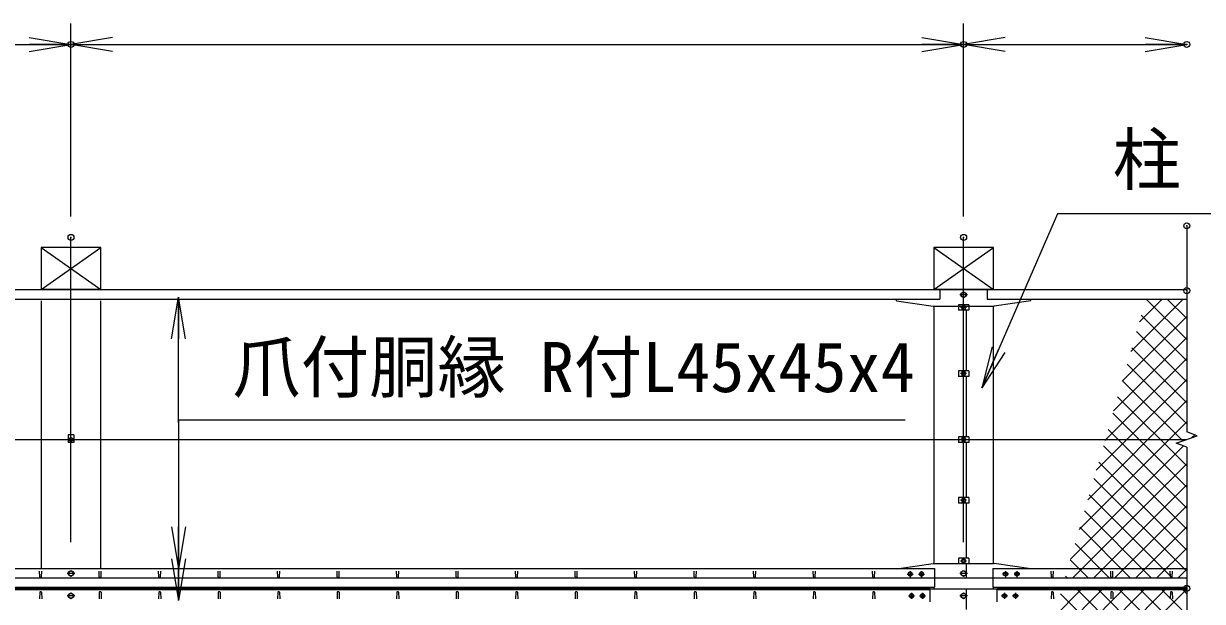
# Model space of a CAD drawing. Units: millimetres, scale not verified. Extents: x -14700 to 14700, y -10395 to 10395.
# Drawn here: x -7732 to -3770, y 4104 to 6044 of the extents above; entities that cross this region are included whole.
import ezdxf
from ezdxf.enums import TextEntityAlignment as Align

# ---------------------------------------------------------------- set-up
doc = ezdxf.new("R2010")
doc.units = ezdxf.units.MM
doc.header["$LTSCALE"] = 40
doc.header["$PDMODE"] = 32
doc.header["$PDSIZE"] = 20
doc.linetypes.add('USER1', pattern=[50.8, 31.75, -6.35, 6.35, -6.35])
for name, color, linetype, lineweight in [('0-1_D-STR-DIM', 7, 'Continuous', 13), ('0-2_0', 7, 'Continuous', 18), ('0-4_D-STR3', 3, 'Continuous', 13), ('0-8_D-STR-TXT', 7, 'Continuous', 13), ('0-9_D-STR1', 1, 'Continuous', 18), ('0-A_D-BMK', 2, 'USER1', 13), ('0-B_D-STR2', 7, 'Continuous', 13)]:
    doc.layers.add(name, color=color, linetype=linetype, lineweight=lineweight)
doc.layers.add('0-3_Defpoints', color=253, linetype='Continuous')
doc.styles.add('ＭＳ ゴシック', font='')
doc.styles.get('ＭＳ ゴシック').set_extended_font_data('MS Gothic')

# ---------------------------------------------------------------- blocks, each defined once
blk = doc.blocks.new('_Open')
at = {"layer": '0-2_0'}
blk.add_line((-40, 6.67), (0, 0), dxfattribs=at)
blk.add_lwpolyline([(-40, -6.67), (0, 0), (-40, 0)], dxfattribs=at)

msp = doc.modelspace()

# ---------------------------------------------------------------- linework, layer by layer
at = {"layer": '0-1_D-STR-DIM'}
for p, q in [((-7572.27, 5396.52), (-7572.27, 6044.47)), ((-7572.27, 5396.52), (-7572.27, 6044.47)), ((-4572.27, 5396.52), (-4572.27, 6044.47)), ((-4572.27, 5396.52), (-4572.27, 6044.47)), ((-10572.27, 5974.47), (-7572.27, 5974.47)), ((-7572.27, 5974.47), (-4572.27, 5974.47)), ((-4572.27, 5974.47), (-3822.27, 5974.47)), ((-3822.27, 5365.26), (-3822.27, 4673.32)), ((-3857.5, 4634.84), (-3787.02, 4660.49)), ((-3787.02, 4660.49), (-3822.26, 4673.32)), ((-3822.26, 4622.01), (-3857.5, 4634.84)), ((-3822.27, 4622.02), (-3822.27, 2823.39))]:
    msp.add_line(p, q, dxfattribs=at)
at = {"layer": '0-3_Defpoints'}
for p in [(-7572.27, 5974.47), (-4572.27, 5974.47), (-3822.27, 5974.47), (-3822.27, 5365.26), (-7572.27, 5326.52), (-7572.27, 5326.52), (-4572.27, 5326.52), (-3822.27, 5147.74), (-3822.27, 4147.74)]:
    msp.add_point(p, dxfattribs=at)
at = {"layer": '0-4_D-STR3'}
for p, q in [((-4651.71, 5151.12), (-4492.82, 5151.12)), ((-4797.78, 5112.92), (-4797.78, 5119.3)), ((-4797.78, 5112.92), (-4674.77, 5095.25)), ((-4580.77, 5138.71), (-4572.27, 5143.61)), ((-4580.77, 5128.89), (-4580.77, 5138.71)), ((-4572.27, 5123.98), (-4580.77, 5128.89)), ((-4563.77, 5128.89), (-4572.27, 5123.98)), ((-4346.75, 5112.92), (-4469.77, 5095.25)), ((-4346.75, 5112.92), (-4346.75, 5119.3)), ((-4674.77, 5095.25), (-4469.77, 5095.25)), ((-4555.07, 5100.52), (-4589.47, 5100.52)), ((-4589.47, 5100.52), (-4589.47, 5081.52)), ((-4555.07, 5081.52), (-4589.47, 5081.52)), ((-4572.27, 5098.52), (-4578.77, 5094.77)), ((-4578.77, 5094.77), (-4578.77, 5087.27)), ((-4578.77, 5087.27), (-4572.27, 5083.51)), ((-4565.77, 5094.77), (-4572.27, 5098.52)), ((-4572.27, 5083.51), (-4565.77, 5087.27)), ((-4565.77, 5087.27), (-4565.77, 5094.77)), ((-4562.27, 4878.84), (-4562.27, 5081.52)), ((-4555.07, 5100.52), (-4555.07, 5081.52)), ((-4555.07, 4878.84), (-4555.07, 4859.84)), ((-4555.07, 4859.84), (-4589.47, 4859.84)), ((-4578.77, 4873.09), (-4578.77, 4865.59)), ((-4578.77, 4865.59), (-4572.27, 4861.83)), ((-4572.27, 4861.83), (-4565.77, 4865.59)), ((-4565.77, 4865.59), (-4565.77, 4873.09)), ((-4562.27, 4657.16), (-4562.27, 4859.84)), ((-10555.07, 4647.66), (-3822.27, 4647.66)), ((-7578.77, 4651.41), (-7572.27, 4655.17)), ((-7578.77, 4643.91), (-7578.77, 4651.41)), ((-7572.27, 4640.16), (-7578.77, 4643.91)), ((-7572.27, 4655.17), (-7565.77, 4651.41)), ((-7565.77, 4643.91), (-7572.27, 4640.16)), ((-7565.77, 4651.41), (-7565.77, 4643.91)), ((-4555.07, 4638.16), (-4589.47, 4638.16)), ((-4578.77, 4651.41), (-4578.77, 4643.91)), ((-4578.77, 4643.91), (-4572.27, 4640.16)), ((-4572.27, 4640.16), (-4565.77, 4643.91)), ((-4565.77, 4643.91), (-4565.77, 4651.41)), ((-4562.27, 4453.16), (-4562.27, 4638.16)), ((-4555.07, 4657.16), (-4555.07, 4638.16)), ((-4555.07, 4453.16), (-4589.47, 4453.16)), ((-4589.47, 4453.16), (-4589.47, 4434.16)), ((-4578.77, 4447.41), (-4578.77, 4439.91)), ((-4578.77, 4439.91), (-4572.27, 4436.16)), ((-4572.27, 4436.16), (-4565.77, 4439.91)), ((-4565.77, 4439.91), (-4565.77, 4447.41)), ((-4555.07, 4453.16), (-4555.07, 4434.16)), ((-4555.07, 4434.16), (-4589.47, 4434.16)), ((-4562.27, 4249.16), (-4562.27, 4434.16)), ((-4555.07, 4249.16), (-4589.47, 4249.16)), ((-4589.47, 4249.16), (-4589.47, 4230.16)), ((-4572.27, 4247.17), (-4578.77, 4243.41)), ((-4578.77, 4243.41), (-4578.77, 4235.91)), ((-4565.77, 4243.41), (-4572.27, 4247.17)), ((-4565.77, 4235.91), (-4565.77, 4243.41)), ((-4555.07, 4249.16), (-4555.07, 4230.16)), ((-7580.77, 4202.85), (-7572.27, 4207.76)), ((-7580.77, 4193.03), (-7580.77, 4202.85)), ((-4797.78, 4213.5), (-4674.77, 4231.18)), ((-4751.8, 4203.32), (-4758.3, 4199.56)), ((-4745.3, 4199.56), (-4751.8, 4203.32)), ((-4713.41, 4203.32), (-4719.91, 4199.56)), ((-4706.91, 4199.56), (-4713.41, 4203.32)), ((-4674.77, 4231.18), (-4469.77, 4231.18)), ((-4555.07, 4230.16), (-4589.47, 4230.16)), ((-4580.77, 4202.85), (-4572.27, 4207.76)), ((-4580.77, 4193.03), (-4580.77, 4202.85)), ((-4578.77, 4235.91), (-4572.27, 4232.16)), ((-4572.27, 4232.16), (-4565.77, 4235.91)), ((-4562.27, 4183.09), (-4562.27, 4230.16)), ((-4346.75, 4213.5), (-4469.77, 4231.18)), ((-4437.75, 4199.56), (-4431.25, 4203.32)), ((-4431.25, 4203.32), (-4424.75, 4199.56)), ((-4399.37, 4199.56), (-4392.87, 4203.32)), ((-4392.87, 4203.32), (-4386.37, 4199.56)), ((-7572.27, 4188.13), (-7580.77, 4193.03)), ((-7563.77, 4193.03), (-7572.27, 4188.13)), ((-4758.3, 4199.56), (-4758.3, 4192.06)), ((-4758.3, 4192.06), (-4751.8, 4188.3)), ((-4751.8, 4188.3), (-4745.3, 4192.06)), ((-4745.3, 4192.06), (-4745.3, 4199.56)), ((-4719.91, 4199.56), (-4719.91, 4192.06)), ((-4719.91, 4192.06), (-4713.41, 4188.3)), ((-4713.41, 4188.3), (-4706.91, 4192.06)), ((-4706.91, 4192.06), (-4706.91, 4199.56)), ((-4474.16, 4181.68), (-4670.5, 4181.68)), ((-4572.27, 4188.13), (-4580.77, 4193.03)), ((-4563.77, 4193.03), (-4572.27, 4188.13)), ((-4437.75, 4192.06), (-4437.75, 4199.56)), ((-4431.25, 4188.3), (-4437.75, 4192.06)), ((-4424.75, 4192.06), (-4431.25, 4188.3)), ((-4424.75, 4199.56), (-4424.75, 4192.06)), ((-4399.37, 4192.06), (-4399.37, 4199.56)), ((-4392.87, 4188.3), (-4399.37, 4192.06)), ((-4386.37, 4192.06), (-4392.87, 4188.3)), ((-4386.37, 4199.56), (-4386.37, 4192.06)), ((-7580.77, 4127.65), (-7572.27, 4132.55)), ((-7580.77, 4117.83), (-7580.77, 4127.65)), ((-4746.96, 4130.24), (-4753.46, 4126.49)), ((-4753.46, 4126.49), (-4753.46, 4118.98)), ((-4740.46, 4126.49), (-4746.96, 4130.24)), ((-4740.46, 4118.98), (-4740.46, 4126.49)), ((-4710, 4130.24), (-4716.5, 4126.49)), ((-4716.5, 4126.49), (-4716.5, 4118.98)), ((-4703.5, 4126.49), (-4710, 4130.24)), ((-4703.5, 4118.98), (-4703.5, 4126.49)), ((-4685, 4145.74), (-4459.53, 4145.74)), ((-4580.77, 4127.65), (-4572.27, 4132.55)), ((-4580.77, 4117.83), (-4580.77, 4127.65)), ((-4562.27, 4077.24), (-4562.27, 4142.74)), ((-4441.03, 4126.49), (-4434.53, 4130.24)), ((-4441.03, 4118.98), (-4441.03, 4126.49)), ((-4434.53, 4130.24), (-4428.03, 4126.49)), ((-4428.03, 4126.49), (-4428.03, 4118.98)), ((-4404.08, 4126.49), (-4397.58, 4130.24)), ((-4404.08, 4118.98), (-4404.08, 4126.49)), ((-4397.58, 4130.24), (-4391.08, 4126.49)), ((-4391.08, 4126.49), (-4391.08, 4118.98)), ((-7572.27, 4112.92), (-7580.77, 4117.83)), ((-7563.77, 4117.83), (-7572.27, 4112.92)), ((-4753.46, 4118.98), (-4746.96, 4115.23)), ((-4746.96, 4115.23), (-4740.46, 4118.98)), ((-4716.5, 4118.98), (-4710, 4115.23)), ((-4710, 4115.23), (-4703.5, 4118.98)), ((-4572.27, 4112.92), (-4580.77, 4117.83)), ((-4563.77, 4117.83), (-4572.27, 4112.92)), ((-4434.53, 4115.23), (-4441.03, 4118.98)), ((-4428.03, 4118.98), (-4434.53, 4115.23)), ((-4397.58, 4115.23), (-4404.08, 4118.98)), ((-4391.08, 4118.98), (-4397.58, 4115.23))]:
    msp.add_line(p, q, dxfattribs=at)
for points in [[(-4572.27, 5143.61), (-4563.77, 5138.71), (-4563.77, 5128.89)], [(-4555.07, 4878.84), (-4589.47, 4878.84), (-4589.47, 4859.84)], [(-4565.77, 4873.09), (-4572.27, 4876.85), (-4578.77, 4873.09)], [(-7562.77, 4663.66), (-7562.77, 4637.66), (-7581.77, 4637.66)], [(-7562.77, 4663.66), (-7581.77, 4663.66), (-7581.77, 4637.66)], [(-4555.07, 4657.16), (-4589.47, 4657.16), (-4589.47, 4638.16)], [(-4565.77, 4651.41), (-4572.27, 4655.17), (-4578.77, 4651.41)], [(-4565.77, 4447.41), (-4572.27, 4451.17), (-4578.77, 4447.41)], [(-7572.27, 4207.76), (-7563.77, 4202.85), (-7563.77, 4193.03)], [(-4572.27, 4207.76), (-4563.77, 4202.85), (-4563.77, 4193.03)], [(-7572.27, 4132.55), (-7563.77, 4127.65), (-7563.77, 4117.83)], [(-4572.27, 4132.55), (-4563.77, 4127.65), (-4563.77, 4117.83)]]:
    msp.add_lwpolyline(points, dxfattribs=at)
for centre, radius in [((-4572.27, 5133.8), 8.25), ((-4572.27, 5091.02), 6.25), ((-4572.27, 4869.34), 6.25), ((-7572.27, 4647.66), 6.25), ((-4572.27, 4647.66), 6.25), ((-4572.27, 4443.66), 6.25), ((-4572.27, 4239.66), 6.25), ((-7572.27, 4197.94), 8.25), ((-4751.8, 4195.81), 6.25), ((-4713.41, 4195.81), 6.25), ((-4572.27, 4197.94), 8.25), ((-4431.25, 4195.81), 6.25), ((-4392.87, 4195.81), 6.25), ((-7572.27, 4122.74), 8.25), ((-4746.96, 4122.74), 6.25), ((-4710, 4122.74), 6.25), ((-4572.27, 4122.74), 8.25), ((-4434.53, 4122.74), 6.25), ((-4397.58, 4122.74), 6.25)]:
    msp.add_circle(centre, radius, dxfattribs=at)
at = {"layer": '0-8_D-STR-TXT'}
for p, q in [((-7211.17, 4703.96), (-7211.17, 5123.67)), ((-7211.17, 4712.28), (-7211.17, 4216.91))]:
    msp.add_line(p, q, dxfattribs=at)
for points in [[(-2265.25, 5406.11), (-4256.55, 5406.11), (-4510.26, 4823.04)], [(-4768.6, 4712.28), (-7211.17, 4712.28), (-7211.17, 4109.05)]]:
    msp.add_lwpolyline(points, dxfattribs=at)
at = {"layer": '0-9_D-STR1'}
for p, q in [((-7672.27, 5292.54), (-7472.27, 5151.12)), ((-7672.27, 5151.12), (-7472.27, 5292.54)), ((-7472.27, 5151.12), (-7472.27, 5292.54)), ((-4672.27, 5292.54), (-4472.27, 5151.12)), ((-4672.27, 5151.12), (-4472.27, 5292.54)), ((-4472.27, 5151.12), (-4472.27, 5292.54)), ((-10647.27, 5151.12), (-4651.71, 5151.12)), ((-7472.27, 5151.12), (-7672.27, 5151.12)), ((-4472.27, 5151.12), (-4672.27, 5151.12)), ((-4651.71, 5151.12), (-4651.71, 5119.3)), ((-4492.82, 5151.12), (-3822.27, 5151.12)), ((-4492.82, 5151.12), (-4492.82, 5119.3)), ((-10672.27, 5119.3), (-4651.71, 5119.3)), ((-7672.27, 5112.92), (-7672.27, 4214.91)), ((-7472.27, 4214.91), (-7472.27, 5112.92)), ((-4492.82, 5119.3), (-3822.27, 5119.3)), ((-4672.27, 5095.25), (-4672.27, 4231.18)), ((-4472.27, 4231.18), (-4472.27, 5095.25)), ((-10672.27, 4214.91), (-4670.5, 4214.91)), ((-7677.27, 4186.45), (-7678.02, 4205.77)), ((-7671.27, 4186.45), (-7670.52, 4205.77)), ((-7477.27, 4186.45), (-7478.02, 4205.77)), ((-7471.27, 4186.45), (-7470.52, 4205.77)), ((-7277.27, 4186.45), (-7278.02, 4205.77)), ((-7271.27, 4186.45), (-7270.52, 4205.77)), ((-7077.27, 4186.45), (-7078.02, 4205.77)), ((-7071.27, 4186.45), (-7070.52, 4205.77)), ((-6877.27, 4186.45), (-6878.02, 4205.77)), ((-6871.27, 4186.45), (-6870.52, 4205.77)), ((-6677.27, 4186.45), (-6678.02, 4205.77)), ((-6671.27, 4186.45), (-6670.52, 4205.77)), ((-6477.27, 4186.45), (-6478.02, 4205.77)), ((-6471.27, 4186.45), (-6470.52, 4205.77)), ((-6277.27, 4186.45), (-6278.02, 4205.77)), ((-6271.27, 4186.45), (-6270.52, 4205.77)), ((-6077.27, 4186.45), (-6078.02, 4205.77)), ((-6071.27, 4186.45), (-6070.52, 4205.77)), ((-5877.27, 4186.45), (-5878.02, 4205.77)), ((-5871.27, 4186.45), (-5870.52, 4205.77)), ((-5677.27, 4186.45), (-5678.02, 4205.77)), ((-5671.27, 4186.45), (-5670.52, 4205.77)), ((-5477.27, 4186.45), (-5478.02, 4205.77)), ((-5471.27, 4186.45), (-5470.52, 4205.77)), ((-5277.27, 4186.45), (-5278.02, 4205.77)), ((-5271.27, 4186.45), (-5270.52, 4205.77)), ((-5077.27, 4186.45), (-5078.02, 4205.77)), ((-5071.27, 4186.45), (-5070.52, 4205.77)), ((-4877.27, 4186.45), (-4878.02, 4205.77)), ((-4871.27, 4186.45), (-4870.52, 4205.77)), ((-4670.5, 4214.91), (-4670.5, 4151.27)), ((-4474.16, 4214.91), (-3822.27, 4214.91)), ((-4474.16, 4214.91), (-4474.16, 4151.27)), ((-4277.27, 4186.45), (-4278.02, 4205.77)), ((-4271.27, 4186.45), (-4270.52, 4205.77)), ((-4077.27, 4186.45), (-4078.02, 4205.77)), ((-4071.27, 4186.45), (-4070.52, 4205.77)), ((-3877.27, 4186.45), (-3878.02, 4205.77)), ((-3871.27, 4186.45), (-3870.52, 4205.77)), ((-10672.27, 4183.09), (-4670.5, 4183.09)), ((-4474.16, 4183.09), (-3822.27, 4183.09)), ((-10672.27, 4151.27), (-4670.5, 4151.27)), ((-10672.27, 4147.74), (-4685, 4147.74)), ((-10672.27, 4143.74), (-4685, 4143.74)), ((-7677.27, 4134.61), (-7678.02, 4113.11)), ((-7672.27, 4151.27), (-7672.27, 4147.74)), ((-7671.27, 4134.61), (-7670.52, 4113.11)), ((-7477.27, 4134.61), (-7478.02, 4113.11)), ((-7472.27, 4147.74), (-7472.27, 4151.27)), ((-7471.27, 4134.61), (-7470.52, 4113.11)), ((-7277.27, 4134.61), (-7278.02, 4113.11)), ((-7271.27, 4134.61), (-7270.52, 4113.11)), ((-7077.27, 4134.61), (-7078.02, 4113.11)), ((-7071.27, 4134.61), (-7070.52, 4113.11)), ((-6877.27, 4134.61), (-6878.02, 4113.11)), ((-6871.27, 4134.61), (-6870.52, 4113.11)), ((-6677.27, 4134.61), (-6678.02, 4113.11)), ((-6671.27, 4134.61), (-6670.52, 4113.11)), ((-6477.27, 4134.61), (-6478.02, 4113.11)), ((-6471.27, 4134.61), (-6470.52, 4113.11)), ((-6277.27, 4134.61), (-6278.02, 4113.11)), ((-6271.27, 4134.61), (-6270.52, 4113.11)), ((-6077.27, 4134.61), (-6078.02, 4113.11)), ((-6071.27, 4134.61), (-6070.52, 4113.11)), ((-5877.27, 4134.61), (-5878.02, 4113.11)), ((-5871.27, 4134.61), (-5870.52, 4113.11)), ((-5677.27, 4134.61), (-5678.02, 4113.11)), ((-5671.27, 4134.61), (-5670.52, 4113.11)), ((-5477.27, 4134.61), (-5478.02, 4113.11)), ((-5471.27, 4134.61), (-5470.52, 4113.11)), ((-5277.27, 4134.61), (-5278.02, 4113.11)), ((-5271.27, 4134.61), (-5270.52, 4113.11)), ((-5077.27, 4134.61), (-5078.02, 4113.11)), ((-5071.27, 4134.61), (-5070.52, 4113.11)), ((-4877.27, 4134.61), (-4878.02, 4113.11)), ((-4871.27, 4134.61), (-4870.52, 4113.11)), ((-4685, 4102.74), (-4685, 4147.74)), ((-4672.27, 4151.27), (-4672.27, 4145.74)), ((-4474.16, 4151.27), (-3822.27, 4151.27)), ((-4472.27, 4145.74), (-4472.27, 4151.27)), ((-4459.53, 4147.74), (-3822.27, 4147.74)), ((-4459.53, 4102.74), (-4459.53, 4147.74)), ((-4459.53, 4143.74), (-3822.27, 4143.74)), ((-4277.27, 4134.61), (-4278.02, 4113.11)), ((-4271.27, 4134.61), (-4270.52, 4113.11)), ((-4077.27, 4134.61), (-4078.02, 4113.11)), ((-4071.27, 4134.61), (-4070.52, 4113.11)), ((-3877.27, 4134.61), (-3878.02, 4113.11)), ((-3871.27, 4134.61), (-3870.52, 4113.11))]:
    msp.add_line(p, q, dxfattribs=at)
for points in [[(-7472.27, 5292.54), (-7672.27, 5292.54), (-7672.27, 5151.12)], [(-4472.27, 5292.54), (-4672.27, 5292.54), (-4672.27, 5151.12)]]:
    msp.add_lwpolyline(points, dxfattribs=at)
for centre, start, end in [((-7674.27, 4187.7), 202.61986, 337.38014), ((-7474.27, 4187.7), 202.61986, 337.38014), ((-7274.27, 4187.7), 202.61986, 337.38014), ((-7074.27, 4187.7), 202.61986, 337.38014), ((-6874.27, 4187.7), 202.61986, 337.38014), ((-6674.27, 4187.7), 202.61986, 337.38014), ((-6474.27, 4187.7), 202.61986, 337.38014), ((-6274.27, 4187.7), 202.61986, 337.38014), ((-6074.27, 4187.7), 202.61986, 337.38014), ((-5874.27, 4187.7), 202.61986, 337.38014), ((-5674.27, 4187.7), 202.61986, 337.38014), ((-5474.27, 4187.7), 202.61986, 337.38014), ((-5274.27, 4187.7), 202.61986, 337.38014), ((-5074.27, 4187.7), 202.61986, 337.38014), ((-4874.27, 4187.7), 202.61986, 337.38014), ((-4274.27, 4187.7), 202.61986, 337.38014), ((-4074.27, 4187.7), 202.61986, 337.38014), ((-3874.27, 4187.7), 202.61986, 337.38014), ((-7674.27, 4133.36), 22.61986, 157.38014), ((-7474.27, 4133.36), 22.61986, 157.38014), ((-7274.27, 4133.36), 22.61986, 157.38014), ((-7074.27, 4133.36), 22.61986, 157.38014), ((-6874.27, 4133.36), 22.61986, 157.38014), ((-6674.27, 4133.36), 22.61986, 157.38014), ((-6474.27, 4133.36), 22.61986, 157.38014), ((-6274.27, 4133.36), 22.61986, 157.38014), ((-6074.27, 4133.36), 22.61986, 157.38014), ((-5874.27, 4133.36), 22.61986, 157.38014), ((-5674.27, 4133.36), 22.61986, 157.38014), ((-5474.27, 4133.36), 22.61986, 157.38014), ((-5274.27, 4133.36), 22.61986, 157.38014), ((-5074.27, 4133.36), 22.61986, 157.38014), ((-4874.27, 4133.36), 22.61986, 157.38014), ((-4274.27, 4133.36), 22.61986, 157.38014), ((-4074.27, 4133.36), 22.61986, 157.38014), ((-3874.27, 4133.36), 22.61986, 157.38014)]:
    msp.add_arc(centre, 3.25, start, end, dxfattribs=at)
at = {"layer": '0-A_D-BMK'}
for p, q in [((-7572.27, -5857.26), (-7572.27, 5326.52)), ((-4572.27, -5857.26), (-4572.27, 5326.52)), ((-4559.52, 5133.8), (-4585.02, 5133.8)), ((-4562.27, 5091.02), (-4582.27, 5091.02)), ((-4562.27, 4869.34), (-4582.27, 4869.34)), ((-7582.27, 4647.66), (-7562.27, 4647.66)), ((-4562.27, 4647.66), (-4582.27, 4647.66)), ((-4562.27, 4443.66), (-4582.27, 4443.66)), ((-4562.27, 4239.66), (-4582.27, 4239.66)), ((-4751.8, 4205.81), (-4751.8, 4185.81)), ((-4713.41, 4205.81), (-4713.41, 4185.81)), ((-4431.25, 4205.81), (-4431.25, 4185.81)), ((-4392.87, 4205.81), (-4392.87, 4185.81)), ((-7559.52, 4197.94), (-7585.02, 4197.94)), ((-4761.8, 4195.81), (-4741.8, 4195.81)), ((-4723.41, 4195.81), (-4703.41, 4195.81)), ((-4559.52, 4197.94), (-4585.02, 4197.94)), ((-4421.25, 4195.81), (-4441.25, 4195.81)), ((-4382.87, 4195.81), (-4402.87, 4195.81)), ((-7559.52, 4122.74), (-7585.02, 4122.74)), ((-4756.96, 4122.74), (-4736.96, 4122.74)), ((-4746.96, 4132.74), (-4746.96, 4112.74)), ((-4720, 4122.74), (-4700, 4122.74)), ((-4710, 4132.74), (-4710, 4112.74)), ((-4559.52, 4122.74), (-4585.02, 4122.74)), ((-4424.53, 4122.74), (-4444.53, 4122.74)), ((-4434.53, 4132.74), (-4434.53, 4112.74)), ((-4387.58, 4122.74), (-4407.58, 4122.74)), ((-4397.58, 4132.74), (-4397.58, 4112.74))]:
    msp.add_line(p, q, dxfattribs=at)
at = {"layer": '0-B_D-STR2'}
for p, q in [((-4010.57, 4943.47), (-3834.74, 5119.3)), ((-3981.67, 5043.09), (-3905.45, 5119.3)), ((-3822.26, 4983.06), (-3958.5, 5119.3)), ((-3822.27, 5053.78), (-3887.79, 5119.3)), ((-4039.48, 4843.86), (-3822.27, 5061.07)), ((-3822.26, 4912.35), (-3975.22, 5065.31)), ((-3822.26, 4841.64), (-3991.12, 5010.5)), ((-4068.38, 4744.24), (-3822.26, 4990.36)), ((-3822.26, 4770.93), (-4007.03, 4955.69)), ((-4097.29, 4644.62), (-3822.26, 4919.65)), ((-3822.26, 4700.22), (-4022.93, 4900.89)), ((-4126.2, 4545.01), (-3822.26, 4848.94)), ((-3835.57, 4642.82), (-4038.83, 4846.08)), ((-4155.1, 4445.39), (-3822.26, 4778.23)), ((-3822.27, 4558.8), (-4054.74, 4791.27)), ((-3822.27, 4488.09), (-4070.64, 4736.47)), ((-4184.01, 4345.77), (-3822.26, 4707.52)), ((-3822.27, 4417.38), (-4086.54, 4681.66)), ((-3805.19, 4653.88), (-3795.49, 4663.58)), ((-4212.91, 4246.16), (-3833.11, 4625.96)), ((-3822.27, 4346.67), (-4102.45, 4626.85)), ((-4205.27, 4183.09), (-3822.27, 4566.09)), ((-3822.27, 4275.96), (-4118.35, 4572.04)), ((-3822.27, 4205.25), (-4134.25, 4517.24)), ((-4134.56, 4183.09), (-3822.27, 4495.38)), ((-3870.82, 4183.09), (-4150.16, 4462.43)), ((-3941.53, 4183.09), (-4166.06, 4407.62)), ((-4063.85, 4183.09), (-3822.27, 4424.67)), ((-4012.24, 4183.09), (-4181.96, 4352.82)), ((-3993.14, 4183.09), (-3822.27, 4353.96)), ((-4082.95, 4183.09), (-4197.87, 4298.01)), ((-3922.42, 4183.09), (-3822.27, 4283.25)), ((-4153.66, 4183.09), (-4213.77, 4243.2)), ((-3851.71, 4183.09), (-3822.27, 4212.54)), ((-4224.37, 4183.09), (-4229.68, 4188.39)), ((-4413.92, 3553.46), (-3823.64, 4143.74)), ((-4385.01, 3653.07), (-3894.35, 4143.74)), ((-4356.1, 3752.69), (-3965.06, 4143.74)), ((-4327.2, 3852.31), (-4035.77, 4143.74)), ((-4298.29, 3951.92), (-4106.48, 4143.74)), ((-4269.39, 4051.54), (-4177.19, 4143.74)), ((-3822.27, 3704.84), (-4246.8, 4129.37)), ((-3822.27, 3775.55), (-4190.46, 4143.74)), ((-3822.27, 3846.26), (-4119.74, 4143.74)), ((-3822.27, 3916.97), (-4049.03, 4143.74)), ((-3822.27, 3987.68), (-3978.32, 4143.74)), ((-3822.27, 4058.39), (-3907.61, 4143.74)), ((-3822.27, 4129.1), (-3836.9, 4143.74))]:
    msp.add_line(p, q, dxfattribs=at)

# ---------------------------------------------------------------- block references
at = {"layer": '0-1_D-STR-DIM', "xscale": 3.5, "yscale": 3.5}
for p in [(-7572.27, 5974.47), (-4572.27, 5974.47), (-3822.27, 5974.47)]:
    msp.add_blockref('_Open', p, dxfattribs=at)
at = {"layer": '0-1_D-STR-DIM', "xscale": 3.5, "yscale": 3.5, "rotation": 180}
for p in [(-7572.27, 5974.47), (-4572.27, 5974.47)]:
    msp.add_blockref('_Open', p, dxfattribs=at)
at = {"layer": '0-8_D-STR-TXT', "xscale": 3.5, "yscale": 3.5}
for p, rotation in [((-7211.17, 5125.67), 90), ((-4511.06, 4821.21), 246.48485), ((-7211.17, 4214.91), 270), ((-7211.17, 4107.05), 270)]:
    msp.add_blockref('_Open', p, dxfattribs=dict(at, rotation=rotation))

# ---------------------------------------------------------------- texts
at = {"layer": '0-8_D-STR-TXT', "style": 'ＭＳ ゴシック'}
for s, p in [('柱 □200x200x6.0', (-4071.21, 5453.72)), ('爪付胴縁 R付L45x45x4', (-7029.38, 4756.33))]:
    msp.add_text(s, height=168.3, dxfattribs=at).set_placement(p, align=Align.BOTTOM_LEFT)

doc.saveas('drawing.dxf')
